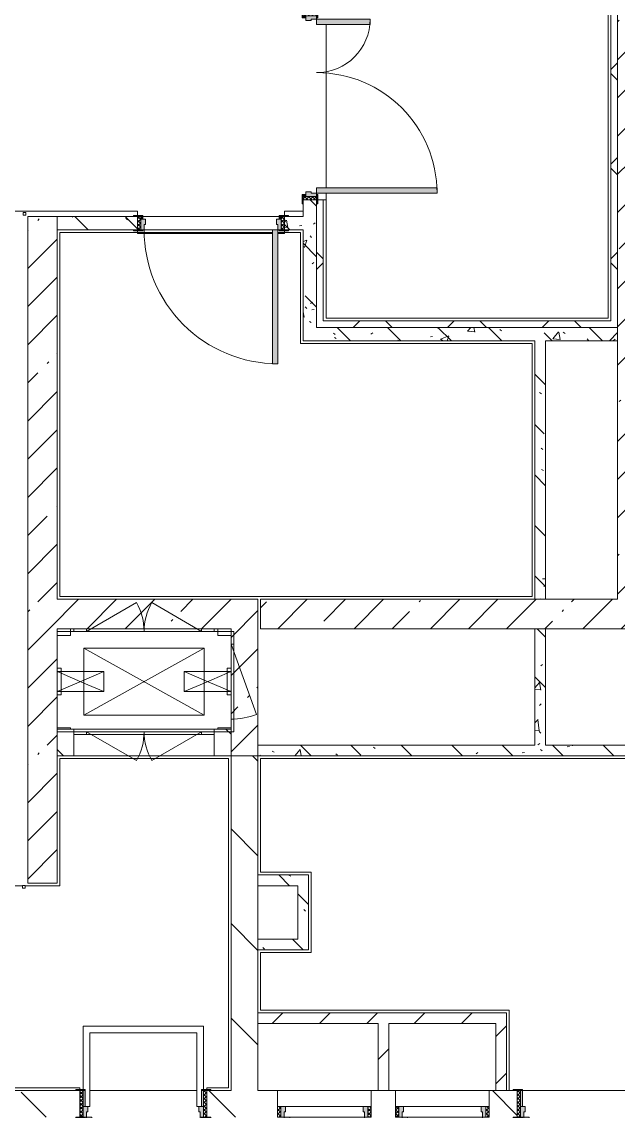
# Model space of a CAD drawing. Header units: millimetres. Extents: x -3377 to 186574, y -8553 to 29000.
# Drawn here: x 144269 to 148729, y 13445 to 21585 of the extents above; entities that cross this region are included whole.
import ezdxf

# ---------------------------------------------------------------- set-up
doc = ezdxf.new("R2010")
doc.units = ezdxf.units.MM
for name, color, linetype, lineweight, true_color in [('A-DOOR-3', 7, 'Continuous', 5, 0xaaaaaa), ('A-DOOR-4', 7, 'Continuous', 5, 0xe2e2e2), ('A-DOOR-FRAM-2', 7, 'Continuous', 5, 0xe2e2e2), ('A-DOOR-FRAM-3', 7, 'Continuous', 5, 0xaaaaaa), ('A-FLOR-1', 7, 'Continuous', 5, 0xaaaaaa), ('I-WALL-5', 7, 'Continuous', 5, 0x787878)]:
    doc.layers.add(name, color=color, linetype=linetype, lineweight=lineweight, true_color=true_color)
for name, color, linetype, lineweight in [('A-GENM-2', 7, 'Continuous', 5), ('A-WALL', 7, 'Continuous', 9), ('A-WALL-4', 7, 'Continuous', 5), ('I-WALL-3', 7, 'Continuous', 5), ('M-EQPM-1', 7, 'Continuous', 5)]:
    doc.layers.add(name, color=color, linetype=linetype, lineweight=lineweight)
pattern_1 = [(45, (59563.6, 0), (-285.1231, 285.1231), []), (45, (59848.73, 0), (-285.1231, 285.1231), [504.031, -100.806, 16.764, -84.042])]
pattern_2 = [(135, (59563.6, 0), (-377.1708, -377.1708), [533.4, -88.9, 17.78, -88.9]), (135, (59563.6, 376.94), (-377.1708, -377.1708), []), (50, (59563.6, 0), (637.6445, -55.7866), [66.675, -733.425]), (355, (59563.6, 0), (-123.3494, 668.699), [53.34, -586.74]), (100.451, (59616.75, -4.65), (514.299, 612.908), [56.665, -623.315]), (46.184, (59563.6, 177.8), (948.7764, -147.15), [100.012, -1100.137]), (96.636, (59642.7, 165.5), (830.909, 865.997), [84.998, -934.973]), (351.184, (59563.6, 177.8), (830.918, 865.988), [80.01, -880.11]), (21, (59652.5, 133.35), (530.6506, -357.9283), [66.675, -733.425]), (326, (59652.5, 133.35), (216.308, 644.6585), [53.34, -586.74]), (71.451, (59696.7, 103.5), (746.9596, 286.7243), [56.665, -623.315]), (37.5, (59563.6, 0), (10.81053, 295.9426), [16.764, -562.864, 16.764, -578.866, -588.962]), (37.5, (59563.6, 0), (10.81053, 295.9426), [-1175.258, 16.764, -572.198]), (7.5, (59563.6, 0), (233.8692, 350.6318), [16.764, -322.834, 16.764, -549.529, -224.472]), (7.5, (59563.6, 0), (233.8692, 350.6318), [-905.891, 16.764, -207.708]), (327.5, (59365.36, 0), (474.5678, -20.0513), [16.764, -205.486, 16.764, -676.656, -920.115]), (327.5, (59365.36, 0), (474.5678, -20.0513), [-915.67, 16.764, -903.351]), (317.5, (59276.46, 0), (518.4522, 88.9934), [16.764, -272.161, 16.764, -443.738, -653.415]), (317.5, (59276.46, 0), (518.4522, 88.9934), [-749.427, 16.764, -636.651])]
pattern_3 = [(135, (59563.6, 0), (-353.5534, -353.5534), [])]
pattern_4 = [(45, (59563.6, 0), (-176.7767, 176.7767), [])]
pattern_5 = [(135, (1951.41, 164.685), (-14.14214, -14.14214), []), (225, (1951.41, 164.685), (14.14214, -14.14214), [])]
pattern_6 = [(45, (-171.384, 164.685), (-14.1421, 14.1421), []), (135, (-171.384, 164.685), (-14.1421, -14.1421), [])]
pattern_7 = [(45, (59563.6, 0), (-353.5534, 353.5534), []), (135, (59563.6, 0), (-353.5534, -353.5534), [])]

# ---------------------------------------------------------------- blocks, each defined once
blk = doc.blocks.new('110_Дверь_СКБ_1Ст_Внутренняя1 - Д-11а _огнестойкость EI 15_-32666892-1_8_1_птичка')
at = {"layer": 'A-DOOR-3'}
h = blk.add_hatch(dxfattribs=at)
h.set_pattern_fill('FP_132', color=256, style=0, pattern_type=2)
h.set_pattern_definition([(135, (1751.41, 114.685), (-14.14214, -14.14214), []), (225, (1751.41, 114.685), (14.14214, -14.14214), [])])
h.paths.add_polyline_path([(537.5, 50), (537.5, -50), (562.5, -50), (562.5, 50)])
at = {"layer": 'A-DOOR-4'}
h = blk.add_hatch(color=256, dxfattribs=at)
h.paths.add_polyline_path([(512.5, 50), (512.5, 10), (502.5, 10), (502.5, -30), (537.5, -30), (537.5, 50), (522.5, 50)])
h.paths.add_polyline_path([(-508.4, 50), (-512.5, 50), (-512.5, -30), (-477.5, -30), (-477.5, 10), (-487.5, 10), (-487.5, 50)])
at = {"layer": 'A-DOOR-FRAM-2'}
for points in [[(-487.5, 1050), (-486.3, 50), (-447.5, 50), (-447.5, 1050)], [(-537.5, 58), (-567.5, 58), (-567.5, 50), (-497.5, 50), (-497.5, 58), (-517.5, 58)], [(562.5, 58), (522.5, 58), (522.5, 50), (592.5, 50), (592.5, 58)], [(-529.2, -50), (-567.5, -50), (-567.5, -58), (-497.5, -58), (-499.8, -50), (-512.5, -50)], [(-497.5, -30), (-512.5, -30), (-512.5, -50), (-497.5, -50), (-497.5, -32.8)], [(537.5, -30), (522.5, -30), (522.5, -50), (537.5, -50)], [(537.5, -50), (522.5, -50), (522.5, -58), (592.5, -58), (592.5, -50), (562.5, -50)]]:
    blk.add_hatch(color=256, dxfattribs=at).paths.add_polyline_path(points)
at = {"layer": 'A-DOOR-FRAM-3'}
h = blk.add_hatch(dxfattribs=at)
h.set_pattern_fill('FP_133', color=256, style=0, pattern_type=2)
h.set_pattern_definition([(45, (-371.384, 114.685), (-14.1421, 14.1421), []), (135, (-371.384, 114.685), (-14.1421, -14.1421), [])])
h.paths.add_polyline_path([(-537.5, 50), (-537.5, -50), (-512.5, -50), (-512.5, 50)])
at = {"layer": 'A-DOOR-3'}
for p, q in [((-487.5, 1050), (-487.5, 50)), ((-447.5, 1050), (-487.5, 1050)), ((-447.5, 50), (-447.5, 1050)), ((-487.5, 50), (-447.5, 50))]:
    blk.add_line(p, q, dxfattribs=at)
blk.add_arc((-487.5, 50), 1000, 360, 90, dxfattribs=at)
at = {"layer": 'A-DOOR-FRAM-3'}
for p, q in [((-497.5, 58), (-567.5, 58)), ((-567.5, 58), (-567.5, 50)), ((-567.5, 50), (-497.5, 50)), ((-512.5, 50), (-537.5, 50)), ((-537.5, 50), (-537.5, -50)), ((-487.5, 50), (-512.5, 50)), ((-512.5, 50), (-512.5, -30)), ((-512.5, -50), (-512.5, 50)), ((-497.5, 50), (-512.5, 50)), ((-512.5, 50), (-512.5, 49)), ((-512.5, 49), (-497.5, 49)), ((-497.5, 50), (-497.5, 58)), ((-497.5, 49), (-497.5, 50)), ((-487.5, 10), (-487.5, 50)), ((-477.5, 10), (-487.5, 10)), ((-477.5, -30), (-477.5, 10)), ((512.5, 10), (502.5, 10)), ((502.5, 10), (502.5, -30)), ((512.5, 50), (512.5, 10)), ((537.5, 50), (512.5, 50)), ((592.5, 58), (522.5, 58)), ((522.5, 58), (522.5, 50)), ((537.5, 50), (522.5, 50)), ((522.5, 50), (522.5, 49)), ((522.5, 50), (592.5, 50)), ((522.5, 49), (537.5, 49)), ((537.5, -30), (537.5, 50)), ((562.5, 50), (537.5, 50)), ((537.5, 50), (537.5, -50)), ((537.5, 49), (537.5, 50)), ((562.5, -50), (562.5, 50)), ((592.5, 50), (592.5, 58)), ((-497.5, -50), (-567.5, -50)), ((-567.5, -50), (-567.5, -58)), ((-567.5, -58), (-497.5, -58)), ((-537.5, -50), (-512.5, -50)), ((-512.5, -30), (-477.5, -30)), ((-497.5, -30), (-512.5, -30)), ((-512.5, -30), (-512.5, -50)), ((-512.5, -50), (-497.5, -50)), ((-497.5, -50), (-497.5, -30)), ((-497.5, -58), (-497.5, -50)), ((502.5, -30), (537.5, -30)), ((537.5, -30), (522.5, -30)), ((522.5, -30), (522.5, -50)), ((522.5, -50), (537.5, -50)), ((592.5, -50), (522.5, -50)), ((522.5, -50), (522.5, -58)), ((522.5, -58), (592.5, -58)), ((537.5, -50), (537.5, -30)), ((537.5, -50), (562.5, -50)), ((592.5, -58), (592.5, -50))]:
    blk.add_line(p, q, dxfattribs=at)
blk = doc.blocks.new('110_Дверь_СКБ_2Ст - Д-10а_ СОШ_Дв_1450x2100h_Горячий цех-25784455-1_8_1_птичка')
at = {"layer": 'A-DOOR-3'}
h = blk.add_hatch(dxfattribs=at)
h.set_pattern_fill('FP_141', color=256, style=0, pattern_type=2)
h.set_pattern_definition([(135, (1601.41, 114.685), (-14.14214, -14.14214), []), (225, (1601.41, 114.685), (14.14214, -14.14214), [])])
h.paths.add_polyline_path([(712.5, 50), (687.5, 50), (687.5, -50), (712.5, -50)])
at = {"layer": 'A-DOOR-4'}
for points in [[(662.5, 120), (662.5, 950), (622.5, 950), (622.5, 50), (662.5, 50), (662.5, 100)], [(-597.5, 386.9), (-597.5, 450), (-637.5, 450), (-637.5, 50), (-597.5, 50), (-597.5, 175)]]:
    blk.add_hatch(color=256, dxfattribs=at).paths.add_polyline_path(points)
h = blk.add_hatch(color=256, dxfattribs=at)
h.paths.add_polyline_path([(687.5, -30), (687.5, 50), (662.5, 50), (662.5, 10), (652.5, 10), (652.5, -30), (662.5, -30)])
h.paths.add_polyline_path([(-627.5, -6), (-627.5, 10), (-637.5, 10), (-637.5, 50), (-662.5, 50), (-662.5, -30), (-627.5, -28.9)])
at = {"layer": 'A-DOOR-FRAM-2'}
for points in [[(-647.5, 58), (-717.5, 58), (-712.5, 50), (-647.5, 50)], [(742.5, 58), (672.5, 58), (672.5, 50), (742.5, 50)], [(-647.5, -50), (-717.5, -53.5), (-712.5, -58), (-647.5, -58)], [(-647.5, -30), (-662.5, -30), (-662.5, -50), (-647.5, -50)], [(687.5, -30), (672.5, -30), (672.5, -50), (687.5, -50)], [(742.5, -50), (672.5, -50), (672.5, -58), (742.5, -58)]]:
    blk.add_hatch(color=256, dxfattribs=at).paths.add_polyline_path(points)
at = {"layer": 'A-DOOR-FRAM-3'}
h = blk.add_hatch(dxfattribs=at)
h.set_pattern_fill('FP_142', color=256, style=0, pattern_type=2)
h.set_pattern_definition([(45, (-521.384, 114.685), (-14.1421, 14.1421), []), (135, (-521.384, 114.685), (-14.1421, -14.1421), [])])
h.paths.add_polyline_path([(-662.5, -24.2), (-662.5, 50), (-687.5, 50), (-687.5, -50), (-662.5, -50)])
at = {"layer": 'A-DOOR-3'}
for p, q in [((662.5, 950), (622.5, 950)), ((622.5, 950), (622.5, 50)), ((662.5, 50), (662.5, 950)), ((-637.5, 450), (-637.5, 50)), ((-597.5, 450), (-637.5, 450)), ((-597.5, 50), (-597.5, 450)), ((-637.5, 50), (-597.5, 50)), ((622.5, 50), (662.5, 50))]:
    blk.add_line(p, q, dxfattribs=at)
for centre, radius, start, end in [((662.5, 50), 900, 90, 180), ((-637.5, 50), 400, 0, 90)]:
    blk.add_arc(centre, radius, start, end, dxfattribs=at)
at = {"layer": 'A-DOOR-FRAM-3'}
for p, q in [((-647.5, 58), (-717.5, 58)), ((-717.5, 58), (-717.5, 50)), ((-717.5, 50), (-647.5, 50)), ((-662.5, 50), (-687.5, 50)), ((-687.5, 50), (-687.5, -50)), ((-637.5, 50), (-662.5, 50)), ((-662.5, 50), (-662.5, -30)), ((-662.5, -50), (-662.5, 50)), ((-647.5, 50), (-647.5, 58)), ((-637.5, 10), (-637.5, 50)), ((-627.5, 10), (-637.5, 10)), ((-627.5, -30), (-627.5, 10)), ((662.5, 10), (652.5, 10)), ((652.5, 10), (652.5, -30)), ((662.5, 50), (662.5, 10)), ((687.5, 50), (662.5, 50)), ((742.5, 58), (672.5, 58)), ((672.5, 58), (672.5, 50)), ((672.5, 50), (742.5, 50)), ((687.5, -30), (687.5, 50)), ((712.5, 50), (687.5, 50)), ((687.5, 50), (687.5, -50)), ((712.5, -50), (712.5, 50)), ((742.5, 50), (742.5, 58)), ((-647.5, -50), (-717.5, -50)), ((-717.5, -50), (-717.5, -58)), ((-717.5, -58), (-647.5, -58)), ((-687.5, -50), (-662.5, -50)), ((-662.5, -30), (-627.5, -30)), ((-647.5, -30), (-662.5, -30)), ((-662.5, -30), (-662.5, -50)), ((-662.5, -50), (-647.5, -50)), ((-647.5, -50), (-647.5, -30)), ((-647.5, -58), (-647.5, -50)), ((652.5, -30), (687.5, -30)), ((687.5, -30), (672.5, -30)), ((672.5, -30), (672.5, -50)), ((672.5, -50), (687.5, -50)), ((742.5, -50), (672.5, -50)), ((672.5, -50), (672.5, -58)), ((672.5, -58), (742.5, -58)), ((687.5, -50), (687.5, -30)), ((687.5, -50), (712.5, -50)), ((742.5, -58), (742.5, -50))]:
    blk.add_line(p, q, dxfattribs=at)
blk = doc.blocks.new('110_Дверь_СКБ_1Ст_Внутренняя1 - Д-8 950x2100h_охрана-V96-1_8_1_птичка')
at = {"layer": 'A-DOOR-3'}
h = blk.add_hatch(dxfattribs=at)
h.set_pattern_fill('FP_121', color=256, style=0, pattern_type=2)
h.set_pattern_definition([(135, (1826.41, 164.685), (-14.14214, -14.14214), []), (225, (1826.41, 164.685), (14.14214, -14.14214), [])])
h.paths.add_polyline_path([(462.5, 100), (462.5, -100), (487.5, -100), (487.5, 100)])
at = {"layer": 'A-DOOR-4'}
h = blk.add_hatch(color=256, dxfattribs=at)
h.paths.add_polyline_path([(462.5, 100), (437.5, 100), (437.5, 60), (427.5, 60), (427.5, 20), (462.5, 20)])
h.paths.add_polyline_path([(-412.5, 100), (-437.5, 100), (-437.5, 20), (-402.5, 20.4), (-402.5, 60), (-412.5, 60)])
at = {"layer": 'A-DOOR-FRAM-2'}
for points in [[(397.5, 950), (397.5, 100), (437.5, 100), (437.5, 950)], [(-422.5, 108), (-492.5, 108), (-492.5, 100), (-422.5, 100)], [(517.5, 108), (447.5, 108), (447.5, 100), (517.5, 100)], [(-437.5, 20), (-437.5, -100), (-422.5, -100), (-422.5, 20)], [(447.5, 20), (447.5, -100), (462.5, -100), (462.5, 20)], [(-492.5, -100), (-492.5, -108), (-422.5, -108), (-422.5, -100), (-462.5, -100)], [(487.5, -100), (447.5, -100), (447.5, -108), (517.5, -108), (517.5, -100), (490.5, -100)]]:
    blk.add_hatch(color=256, dxfattribs=at).paths.add_polyline_path(points)
at = {"layer": 'A-DOOR-FRAM-3'}
h = blk.add_hatch(dxfattribs=at)
h.set_pattern_fill('FP_122', color=256, style=0, pattern_type=2)
h.set_pattern_definition([(45, (-296.384, 164.685), (-14.1421, 14.1421), []), (135, (-296.384, 164.685), (-14.1421, -14.1421), [])])
h.paths.add_polyline_path([(-462.5, 100), (-462.5, -100), (-437.5, -100), (-437.5, 100)])
at = {"layer": 'A-DOOR-3'}
for p, q in [((437.5, 950), (397.5, 950)), ((397.5, 950), (397.5, 100)), ((437.5, 100), (437.5, 950)), ((397.5, 100), (437.5, 100))]:
    blk.add_line(p, q, dxfattribs=at)
blk.add_arc((437.5, 100), 850, 90, 180, dxfattribs=at)
at = {"layer": 'A-DOOR-FRAM-3'}
for p, q in [((-422.5, 108), (-492.5, 108)), ((-492.5, 108), (-492.5, 100)), ((-492.5, 100), (-422.5, 100)), ((-437.5, 100), (-462.5, 100)), ((-462.5, 100), (-462.5, -100)), ((-412.5, 100), (-437.5, 100)), ((-437.5, 100), (-437.5, 20)), ((-437.5, -100), (-437.5, 100)), ((-422.5, 100), (-437.5, 100)), ((-437.5, 100), (-437.5, 99)), ((-437.5, 99), (-422.5, 99)), ((-422.5, 100), (-422.5, 108)), ((-422.5, 99), (-422.5, 100)), ((-412.5, 60), (-412.5, 100)), ((437.5, 100), (437.5, 60)), ((462.5, 100), (437.5, 100)), ((517.5, 108), (447.5, 108)), ((447.5, 108), (447.5, 100)), ((462.5, 100), (447.5, 100)), ((447.5, 100), (447.5, 99)), ((447.5, 100), (517.5, 100)), ((447.5, 99), (462.5, 99)), ((462.5, 20), (462.5, 100)), ((487.5, 100), (462.5, 100)), ((462.5, 100), (462.5, -100)), ((462.5, 99), (462.5, 100)), ((487.5, -100), (487.5, 100)), ((517.5, 100), (517.5, 108)), ((-437.5, 20), (-402.5, 20)), ((-422.5, 20), (-437.5, 20)), ((-437.5, 20), (-437.5, -100)), ((-422.5, -100), (-422.5, 20)), ((-402.5, 60), (-412.5, 60)), ((-402.5, 20), (-402.5, 60)), ((437.5, 60), (427.5, 60)), ((427.5, 60), (427.5, 20)), ((427.5, 20), (462.5, 20)), ((462.5, 20), (447.5, 20)), ((447.5, 20), (447.5, -100)), ((462.5, -100), (462.5, 20)), ((-422.5, -100), (-492.5, -100)), ((-492.5, -100), (-492.5, -108)), ((-492.5, -108), (-422.5, -108)), ((-462.5, -100), (-437.5, -100)), ((-437.5, -100), (-422.5, -100)), ((-422.5, -108), (-422.5, -100)), ((447.5, -100), (462.5, -100)), ((517.5, -100), (447.5, -100)), ((447.5, -100), (447.5, -108)), ((447.5, -108), (517.5, -108)), ((462.5, -100), (487.5, -100)), ((517.5, -108), (517.5, -100))]:
    blk.add_line(p, q, dxfattribs=at)
blk = doc.blocks.new('160_Подъемник - 160_Подъемник-23521422-1_8_1_птичка')
at = {"layer": 'A-GENM-2'}
for p, q in [((220, 0), (592.4, 215)), ((220, 0), (592.4, 215)), ((220, 0), (592.4, 215)), ((1080, 0), (707.6, 215)), ((1080, 0), (707.6, 215)), ((1080, 0), (707.6, 215)), ((-20, -95), (-20, 0)), ((-20, 0), (0, 0)), ((0, 0), (0, -95)), ((220, 20), (125, 20)), ((125, 20), (125, 0)), ((220, 20), (125, 20)), ((125, 20), (125, 0)), ((220, 20), (125, 20)), ((125, 20), (125, 0)), ((220, 0), (220, 20)), ((1080, 20), (220, 20)), ((220, 20), (1080, 20)), ((220, 0), (220, 20)), ((1080, 20), (220, 20)), ((220, 20), (1080, 20)), ((220, 0), (220, 20)), ((1080, 20), (220, 20)), ((220, 20), (1080, 20)), ((1080, 0), (1080, 20)), ((1080, 20), (1175, 20)), ((1080, 0), (1080, 20)), ((1080, 20), (1175, 20)), ((1080, 0), (1080, 20)), ((1080, 20), (1175, 20)), ((1175, 20), (1175, 0)), ((1175, 20), (1175, 0)), ((1175, 20), (1175, 0)), ((125, 0), (220, 0)), ((125, 0), (220, 0)), ((125, 0), (220, 0)), ((1175, 0), (1080, 0)), ((1175, 0), (1080, 0)), ((1175, 0), (1080, 0)), ((0, -655), (-191.5, -128.8)), ((0, -95), (-20, -95)), ((-20, -95), (-20, -655)), ((-20, -655), (-20, -95)), ((0, -655), (-20, -655)), ((-20, -655), (-20, -750)), ((0, -750), (0, -655)), ((-20, -750), (0, -750)), ((125, -770), (125, -750)), ((125, -750), (220, -750)), ((125, -770), (125, -750)), ((125, -750), (220, -750)), ((125, -770), (125, -750)), ((125, -750), (220, -750)), ((220, -770), (125, -770)), ((220, -770), (125, -770)), ((220, -770), (125, -770)), ((220, -750), (220, -770)), ((220, -750), (592.4, -965)), ((220, -750), (220, -770)), ((220, -750), (592.4, -965)), ((220, -750), (220, -770)), ((220, -750), (592.4, -965)), ((220, -770), (792, -770)), ((1080, -770), (220, -770)), ((220, -770), (1080, -770)), ((1080, -770), (220, -770)), ((220, -770), (1080, -770)), ((1080, -770), (508, -770)), ((1080, -750), (707.6, -965)), ((1080, -750), (707.6, -965)), ((1080, -750), (707.6, -965)), ((1080, -750), (1080, -770)), ((1175, -750), (1080, -750)), ((1080, -750), (1080, -770)), ((1175, -750), (1080, -750)), ((1080, -750), (1080, -770)), ((1175, -750), (1080, -750)), ((1080, -770), (1175, -770)), ((1080, -770), (1175, -770)), ((1080, -770), (1175, -770)), ((1175, -770), (1175, -750)), ((1175, -770), (1175, -750)), ((1175, -770), (1175, -750))]:
    blk.add_line(p, q, dxfattribs=at)
for centre, radius, start, end in [((220, 0), 430, 0, 30), ((220, 0), 430, 0, 30), ((220, 0), 430, 0, 30), ((1080, 0), 430, 150, 180), ((1080, 0), 430, 150, 180), ((1080, 0), 430, 150, 180), ((0, -655), 560, 90, 110), ((220, -750), 430, 330, 0), ((220, -750), 430, 330, 0), ((220, -750), 430, 330, 0), ((1080, -750), 430, 180, 210), ((1080, -750), 430, 180, 210), ((1080, -750), 430, 180, 210)]:
    blk.add_arc(centre, radius, start, end, dxfattribs=at)
at = {"layer": 'M-EQPM-1'}
for p, q in [((1300, 0), (0, 0)), ((0, 0), (0, -750)), ((1300, -750), (1300, 0)), ((1100, -625), (200, -125)), ((200, -625), (1100, -125)), ((1100, -125), (200, -125)), ((200, -125), (200, -625)), ((1100, -125), (200, -125)), ((200, -125), (200, -625)), ((200, -300), (200, -125)), ((200, -125), (1100, -125)), ((1100, -625), (1100, -125)), ((1100, -625), (1100, -125)), ((1100, -125), (1100, -300)), ((200, -450), (200, -300)), ((1100, -300), (1100, -450)), ((200, -625), (200, -450)), ((1100, -450), (1100, -625)), ((200, -625), (1100, -625)), ((200, -625), (1100, -625)), ((1100, -625), (200, -625)), ((0, -750), (1300, -750))]:
    blk.add_line(p, q, dxfattribs=at)
blk = doc.blocks.new('Закладная деталь приямка - 350_150-20924309-1_8_1_птичка')
at = {"layer": 'M-EQPM-1'}
for p, q in [((-145, 75), (-175, 75)), ((-175, 75), (-145, 75)), ((-145, 62.1), (-175, 75)), ((25, 75), (-145, 75)), ((-145, 75), (25, 75)), ((25, -10.7), (-145, 62.1)), ((-145, -62.1), (25, 10.7)), ((175, 75), (25, 75)), ((25, 75), (175, 75)), ((25, 10.7), (175, 75)), ((175, -75), (175, 75)), ((175, -75), (175, 75)), ((-175, -75), (-145, -62.1)), ((-175, -75), (-145, -75)), ((-175, -75), (-145, -75)), ((-145, -75), (25, -75)), ((-145, -75), (25, -75)), ((175, -75), (25, -10.7)), ((25, -75), (175, -75)), ((25, -75), (175, -75))]:
    blk.add_line(p, q, dxfattribs=at)
blk = doc.blocks.new('Закладная деталь приямка - 350_150-V148-1_8_1_птичка')
at = {"layer": 'M-EQPM-1'}
for p, q in [((-25, 75), (-175, 75)), ((-175, 75), (-175, -75)), ((-175, 75), (-175, -75)), ((-175, 75), (-25, 75)), ((-25, 10.7), (-175, 75)), ((145, 75), (-25, 75)), ((-25, 75), (145, 75)), ((-25, -10.7), (145, 62.1)), ((145, -62.1), (-25, 10.7)), ((175, 75), (145, 75)), ((145, 75), (175, 75)), ((145, 62.1), (175, 75)), ((-175, -75), (-25, -10.7)), ((-175, -75), (-25, -75)), ((-175, -75), (-25, -75)), ((-25, -75), (145, -75)), ((-25, -75), (145, -75)), ((175, -75), (145, -62.1)), ((145, -75), (175, -75)), ((145, -75), (175, -75))]:
    blk.add_line(p, q, dxfattribs=at)
blk = doc.blocks.new('Закладная деталь приямка - 150_100-20924311-1_8_1_птичка')
at = {"layer": 'M-EQPM-1'}
for p, q in [((85070, 16310), (84970, 16310)), ((84970, 16310), (85070, 16310)), ((85070, 16300), (85070, 16310)), ((85070, 16310), (85070, 16300))]:
    blk.add_line(p, q, dxfattribs=at)
blk = doc.blocks.new('Закладная деталь приямка - 150_100-V149-1_8_1_птичка')
at = {"layer": 'M-EQPM-1'}
for p, q in [((86270, 16310), (86170, 16310)), ((86170, 16310), (86270, 16310)), ((86170, 16310), (86170, 16300)), ((86170, 16310), (86170, 16300))]:
    blk.add_line(p, q, dxfattribs=at)
blk = doc.blocks.new('Закладная деталь приямка - 150_100-V150-1_8_1_птичка')
at = {"layer": 'M-EQPM-1'}
for p, q in [((86170, 17000), (86170, 17050)), ((86170, 17000), (86170, 17050)), ((86270, 17000), (86170, 17000)), ((86170, 17000), (86270, 17000))]:
    blk.add_line(p, q, dxfattribs=at)
blk = doc.blocks.new('Закладная деталь приямка - 150_100-V151-1_8_1_птичка')
at = {"layer": 'M-EQPM-1'}
for p, q in [((85070, 17050), (85070, 17000)), ((85070, 17050), (85070, 17000)), ((84970, 17000), (85070, 17000)), ((85070, 17000), (84970, 17000))]:
    blk.add_line(p, q, dxfattribs=at)
blk = doc.blocks.new('Закладная деталь приямка - 200_100-20924312-1_8_1_птичка')
at = {"layer": 'M-EQPM-1'}
for p, q in [((86240, 16755), (86240, 16555)), ((86240, 16555), (86240, 16755)), ((86270, 16755), (86240, 16755)), ((86240, 16755), (86270, 16755)), ((86240, 16555), (86270, 16555)), ((86240, 16555), (86270, 16555))]:
    blk.add_line(p, q, dxfattribs=at)
blk = doc.blocks.new('Закладная деталь приямка - 200_100-V152-1_8_1_птичка')
at = {"layer": 'M-EQPM-1'}
for p, q in [((85000, 16755), (84970, 16755)), ((85000, 16755), (84970, 16755)), ((85000, 16555), (85000, 16755)), ((85000, 16755), (85000, 16555)), ((84970, 16555), (85000, 16555)), ((85000, 16555), (84970, 16555))]:
    blk.add_line(p, q, dxfattribs=at)
blk = doc.blocks.new('110_Дверь_СКБ_1Ст - д-18 700x2100h_Технический шкаф ЭОМ и СС-V154-1_8_1_птичка')
at = {"layer": 'A-DOOR-3'}
h = blk.add_hatch(dxfattribs=at)
h.set_pattern_fill('FP_183', color=256, style=0, pattern_type=2)
h.set_pattern_definition(pattern_5)
h.paths.add_polyline_path([(337.5, 100), (337.5, 20), (362.5, 20), (362.5, 100)])
at = {"layer": 'A-DOOR-4'}
h = blk.add_hatch(color=256, dxfattribs=at)
h.paths.add_polyline_path([(322.5, 100), (312.5, 100), (312.5, 60), (302.5, 60), (302.5, 20), (337.5, 20), (337.5, 100)])
h.paths.add_polyline_path([(-297.5, 100), (-312.5, 100), (-312.5, 20), (-277.5, 20), (-277.5, 60), (-287.5, 60), (-287.5, 100)])
at = {"layer": 'A-DOOR-FRAM-2'}
blk.add_hatch(color=256, dxfattribs=at).paths.add_polyline_path([(272.5, 700), (272.5, 100), (312.5, 100), (312.5, 700), (280.9, 700)])
at = {"layer": 'A-DOOR-FRAM-3'}
h = blk.add_hatch(dxfattribs=at)
h.set_pattern_fill('FP_184', color=256, style=0, pattern_type=2)
h.set_pattern_definition(pattern_6)
h.paths.add_polyline_path([(-337.5, 100), (-337.5, 20), (-312.5, 20), (-312.5, 100)])
at = {"layer": 'A-DOOR-3'}
for p, q in [((312.5, 700), (272.5, 700)), ((272.5, 700), (272.5, 100)), ((312.5, 100), (312.5, 700)), ((272.5, 100), (312.5, 100))]:
    blk.add_line(p, q, dxfattribs=at)
blk.add_arc((312.5, 100), 600, 90, 180, dxfattribs=at)
at = {"layer": 'A-DOOR-FRAM-3'}
for p, q in [((-312.5, 100), (-337.5, 100)), ((-337.5, 100), (-337.5, 20)), ((-287.5, 100), (-312.5, 100)), ((-312.5, 100), (-312.5, 20)), ((-312.5, 20), (-312.5, 100)), ((-287.5, 60), (-287.5, 100)), ((-287.5, 100), (272.5, 100)), ((312.5, 100), (312.5, 60)), ((337.5, 100), (312.5, 100)), ((337.5, 20), (337.5, 100)), ((362.5, 100), (337.5, 100)), ((337.5, 100), (337.5, 20)), ((362.5, 20), (362.5, 100)), ((-337.5, 20), (-312.5, 20)), ((-312.5, 20), (-277.5, 20)), ((-277.5, 60), (-287.5, 60)), ((-277.5, 20), (-277.5, 60)), ((302.5, 20), (-277.5, 20)), ((312.5, 60), (302.5, 60)), ((302.5, 60), (302.5, 20)), ((302.5, 20), (337.5, 20)), ((337.5, 20), (362.5, 20))]:
    blk.add_line(p, q, dxfattribs=at)
blk = doc.blocks.new('110_Дверь_СКБ_1Ст - д-18 700x2100h_Технический шкаф ЭОМ и СС-23257539-1_8_1_птичка')
at = {"layer": 'A-DOOR-3'}
h = blk.add_hatch(dxfattribs=at)
h.set_pattern_fill('FP_183', color=256, style=0, pattern_type=2)
h.set_pattern_definition(pattern_5)
h.paths.add_polyline_path([(337.5, 100), (337.5, 20), (362.5, 20), (362.5, 100)])
at = {"layer": 'A-DOOR-4'}
h = blk.add_hatch(color=256, dxfattribs=at)
h.paths.add_polyline_path([(-287.5, 100), (-312.5, 100), (-312.5, 20), (-277.5, 20), (-277.5, 60), (-287.5, 60)])
h.paths.add_polyline_path([(312.5, 100), (312.5, 60), (302.5, 60), (302.5, 20), (337.5, 20), (337.5, 100), (322.5, 100)])
at = {"layer": 'A-DOOR-FRAM-2'}
blk.add_hatch(color=256, dxfattribs=at).paths.add_polyline_path([(312.5, 700), (272.5, 700), (272.5, 100), (312.5, 100), (312.5, 156.2)])
at = {"layer": 'A-DOOR-FRAM-3'}
h = blk.add_hatch(dxfattribs=at)
h.set_pattern_fill('FP_184', color=256, style=0, pattern_type=2)
h.set_pattern_definition(pattern_6)
h.paths.add_polyline_path([(-337.5, 100), (-337.5, 20), (-312.5, 20), (-312.5, 100)])
at = {"layer": 'A-DOOR-3'}
for p, q in [((312.5, 700), (272.5, 700)), ((272.5, 700), (272.5, 100)), ((312.5, 100), (312.5, 700)), ((272.5, 100), (312.5, 100))]:
    blk.add_line(p, q, dxfattribs=at)
blk.add_arc((312.5, 100), 600, 90, 180, dxfattribs=at)
at = {"layer": 'A-DOOR-FRAM-3'}
for p, q in [((-312.5, 100), (-337.5, 100)), ((-337.5, 100), (-337.5, 20)), ((-287.5, 100), (-312.5, 100)), ((-312.5, 100), (-312.5, 20)), ((-312.5, 20), (-312.5, 100)), ((-287.5, 60), (-287.5, 100)), ((-287.5, 100), (272.5, 100)), ((312.5, 100), (312.5, 60)), ((337.5, 100), (312.5, 100)), ((337.5, 20), (337.5, 100)), ((362.5, 100), (337.5, 100)), ((337.5, 100), (337.5, 20)), ((362.5, 20), (362.5, 100)), ((-337.5, 20), (-312.5, 20)), ((-312.5, 20), (-277.5, 20)), ((-277.5, 60), (-287.5, 60)), ((-277.5, 20), (-277.5, 60)), ((302.5, 20), (-277.5, 20)), ((312.5, 60), (302.5, 60)), ((302.5, 60), (302.5, 20)), ((302.5, 20), (337.5, 20)), ((337.5, 20), (362.5, 20))]:
    blk.add_line(p, q, dxfattribs=at)
blk = doc.blocks.new('DOR_Проход в стене_Прямоугольный - 1050x1150 EI30-23344994-1_8_1_птичка')
at = {"layer": 'A-DOOR-3'}
for p, q in [((525, 100), (-525, 100)), ((525, -100), (-525, -100))]:
    blk.add_line(p, q, dxfattribs=at)

msp = doc.modelspace()

# ---------------------------------------------------------------- hatches: boundary and pattern name
at = {"layer": 'I-WALL-3'}
h = msp.add_hatch(dxfattribs=at)
h.set_pattern_fill('FP_99', color=256, style=0, pattern_type=2)
h.set_pattern_definition(pattern_1)
h.paths.add_polyline_path([(148723.6, 17270), (148973.6, 17270), (148973.6, 27100), (148723.6, 27100), (148723.6, 17850)])
h = msp.add_hatch(dxfattribs=at)
h.set_pattern_fill('FP_118', color=256, style=0, pattern_type=2)
h.set_pattern_definition(pattern_7)
h.paths.add_polyline_path([(146473.6, 19300), (146523.6, 19300), (146523.6, 20255), (146481.6, 20255), (146481.6, 20225), (146473.6, 20225), (146473.6, 19350)])
h.paths.add_polyline_path([(146481.6, 21655), (146523.6, 21660), (146523.6, 23430), (146473.6, 23430), (146473.8, 21685), (146481.6, 21680), (146481.6, 21660)])
h = msp.add_hatch(dxfattribs=at)
h.set_pattern_fill('FP_118', color=256, style=0, pattern_type=2)
h.set_pattern_definition(pattern_7)
h.paths.add_polyline_path([(148673.6, 19350), (148723.6, 19351.2), (148723.6, 23100), (148673.6, 23100), (148673.6, 19370)])
h = msp.add_hatch(dxfattribs=at)
h.set_pattern_fill('FP_99', color=256, style=0, pattern_type=2)
h.set_pattern_definition(pattern_1)
h.paths.add_polyline_path([(144313.6, 17270), (144533.6, 17270), (144533.6, 20130), (144313.6, 20130), (144313.6, 17290)])
h = msp.add_hatch(dxfattribs=at)
h.set_pattern_fill('FP_118', color=256, style=0, pattern_type=2)
h.set_pattern_definition(pattern_7)
h.paths.add_polyline_path([(148673.6, 19300), (148723.6, 19300), (148723.6, 19350), (146523.6, 19350), (146527.3, 19300), (148653.6, 19300)])
h = msp.add_hatch(dxfattribs=at)
h.set_pattern_fill('FP_99', color=256, style=0, pattern_type=2)
h.set_pattern_definition(pattern_1)
h.paths.add_polyline_path([(144682.3, 17050), (145833.6, 17050), (145833.6, 17270), (144313.6, 17270), (144313.6, 17050), (144603.6, 17050)])
h = msp.add_hatch(dxfattribs=at)
h.set_pattern_fill('FP_99', color=256, style=0, pattern_type=2)
h.set_pattern_definition(pattern_1)
h.paths.add_polyline_path([(145881, 16100), (146033.6, 16100), (146033.6, 17270), (145833.6, 17270), (145833.6, 16100)])
h = msp.add_hatch(dxfattribs=at)
h.set_pattern_fill('FP_99', color=256, style=0, pattern_type=2)
h.set_pattern_definition(pattern_1)
h.paths.add_polyline_path([(149113.6, 17050), (152373.6, 17050), (152373.6, 17270), (146053.6, 17270), (146053.6, 17050), (149105.2, 17050)])
h = msp.add_hatch(dxfattribs=at)
h.set_pattern_fill('FP_99', color=256, style=0, pattern_type=2)
h.set_pattern_definition(pattern_1)
h.paths.add_polyline_path([(144362, 15150), (144533.6, 15154), (144533.6, 17050), (144313.6, 17050), (144313.6, 15150)])
h = msp.add_hatch(dxfattribs=at)
h.set_pattern_fill('FP_117', color=256, style=0, pattern_type=2)
h.set_pattern_definition(pattern_3)
h.paths.add_polyline_path([(144553.6, 16100), (144658.6, 16100), (144658.6, 16300), (144533.6, 16300), (144533.6, 16100)])
h.paths.add_polyline_path([(145708.6, 16100), (145833.6, 16100), (145833.6, 16300), (145708.6, 16300)])
h = msp.add_hatch(dxfattribs=at)
h.set_pattern_fill('FP_117', color=256, style=0, pattern_type=2)
h.set_pattern_definition(pattern_3)
h.paths.add_polyline_path([(145881, 13600), (146033.6, 13600), (146033.6, 16100), (145833.6, 16100), (145833.6, 13600)])
h = msp.add_hatch(dxfattribs=at)
h.set_pattern_fill('FP_116', color=256, style=0, pattern_type=2)
h.set_pattern_definition(pattern_4)
h.paths.add_polyline_path([(146933.6, 14100), (147893.6, 14100), (147893.6, 14180), (146033.6, 14180), (146033.6, 14100), (146810.5, 14100)])
h = msp.add_hatch(dxfattribs=at)
h.set_pattern_fill('FP_116', color=256, style=0, pattern_type=2)
h.set_pattern_definition(pattern_4)
h.paths.add_polyline_path([(146933.6, 13600), (147013.6, 13600), (147013.6, 14100), (146933.6, 14100), (146933.6, 14092.7)])
h = msp.add_hatch(dxfattribs=at)
h.set_pattern_fill('FP_116', color=256, style=0, pattern_type=2)
h.set_pattern_definition(pattern_4)
h.paths.add_polyline_path([(147893.6, 13600), (147893.6, 14100), (147813.6, 14100), (147813.6, 13600)])
h = msp.add_hatch(dxfattribs=at)
h.set_pattern_fill('FP_117', color=256, style=0, pattern_type=2)
h.set_pattern_definition(pattern_3)
h.paths.add_polyline_path([(144673.6, 13400), (144703.6, 13400), (144703.6, 13600), (144263.6, 13600), (144263.6, 13400), (144603.6, 13400)])
h.paths.add_polyline_path([(145653.6, 13400), (146182, 13400), (146182, 13600), (145653.6, 13600)])
h.paths.add_polyline_path([(147763.6, 13400), (147973.6, 13400), (147973.6, 13600), (147763.6, 13600), (147763.6, 13480)])
h.paths.add_polyline_path([(147063.6, 13400), (147063.6, 13600), (146882, 13600), (146882, 13400), (147013.6, 13400)])
at = {"layer": 'I-WALL-5'}
h = msp.add_hatch(dxfattribs=at)
h.set_pattern_fill('FP_129', color=256, style=0, pattern_type=2)
h.set_pattern_definition(pattern_2)
h.paths.add_polyline_path([(146473.6, 20030), (146473.6, 20255), (146373.6, 20255), (146373.6, 20030)])
h.paths.add_polyline_path([(146473.6, 21655), (146473.6, 21680), (146373.6, 21680), (146373.6, 21655), (146402.8, 21655)])
h = msp.add_hatch(dxfattribs=at)
h.set_pattern_fill('FP_129', color=256, style=0, pattern_type=2)
h.set_pattern_definition(pattern_2)
h.paths.add_polyline_path([(146263.6, 20030), (146373.6, 20030), (146373.6, 20130), (146233.6, 20130), (146233.6, 20030)])
h.paths.add_polyline_path([(144998.3, 20030), (145133.6, 20030), (145133.6, 20130), (144533.6, 20130), (144533.6, 20030), (144901.7, 20030)])
h = msp.add_hatch(dxfattribs=at)
h.set_pattern_fill('FP_129', color=256, style=0, pattern_type=2)
h.set_pattern_definition(pattern_2)
h.paths.add_polyline_path([(146473.6, 19200), (146473.6, 20030), (146373.6, 20030), (146373.6, 19200)])
h = msp.add_hatch(dxfattribs=at)
h.set_pattern_fill('FP_129', color=256, style=0, pattern_type=2)
h.set_pattern_definition(pattern_2)
h.paths.add_polyline_path([(148673.6, 19200), (148723.6, 19200), (148723.6, 19300), (146473.6, 19300), (146473.6, 19200), (148653.6, 19200)])
h = msp.add_hatch(dxfattribs=at)
h.set_pattern_fill('FP_129', color=256, style=0, pattern_type=2)
h.set_pattern_definition(pattern_2)
h.paths.add_polyline_path([(148184.6, 16180), (148184.6, 17050), (148104.6, 17050), (148104.6, 16180)])
h.paths.add_polyline_path([(148104.6, 17270), (148184.6, 17270), (148184.6, 19200), (148104.6, 19200), (148104.6, 17290)])
h = msp.add_hatch(dxfattribs=at)
h.set_pattern_fill('FP_129', color=256, style=0, pattern_type=2)
h.set_pattern_definition(pattern_2)
h.paths.add_polyline_path([(149093.6, 16100), (149113.6, 16100), (149113.6, 16180), (146033.6, 16180), (146033.6, 16100), (149037.7, 16100)])
h = msp.add_hatch(dxfattribs=at)
h.set_pattern_fill('FP_129', color=256, style=0, pattern_type=2)
h.set_pattern_definition(pattern_2)
h.paths.add_polyline_path([(146053.6, 15130), (146412, 15130), (146412, 15210), (146033.6, 15210), (146033.6, 15130)])
h = msp.add_hatch(dxfattribs=at)
h.set_pattern_fill('FP_129', color=256, style=0, pattern_type=2)
h.set_pattern_definition(pattern_2)
h.paths.add_polyline_path([(146332, 14650), (146412, 14650), (146412, 15130), (146332, 15130), (146332, 14730)])
h = msp.add_hatch(dxfattribs=at)
h.set_pattern_fill('FP_129', color=256, style=0, pattern_type=2)
h.set_pattern_definition(pattern_2)
h.paths.add_polyline_path([(146053.6, 14650), (146332, 14650), (146332, 14730), (146033.6, 14730), (146033.6, 14650)])

# ---------------------------------------------------------------- linework, layer by layer
at = {"layer": 'A-FLOR-1'}
for p, q in [((146543.6, 20345), (146543.6, 21565)), ((146543.6, 20255), (146543.6, 20305)), ((143943.6, 20170), (145133.6, 20170)), ((145133.6, 20170), (145133.6, 20138)), ((146233.6, 20138), (146233.6, 20170)), ((146233.6, 20170), (146373.6, 20170)), ((146143.6, 20010), (144553.6, 20010)), ((144553.6, 20010), (144553.6, 17290)), ((145133.6, 20022), (145133.6, 20002)), ((145133.6, 20002), (146143.6, 20002)), ((146353.6, 20010), (146183.6, 20010)), ((146183.6, 20002), (146233.6, 20002)), ((146233.6, 20002), (146233.6, 20022)), ((146353.6, 19180), (146353.6, 20010)), ((148084.6, 19180), (146353.6, 19180)), ((148084.6, 17290), (148084.6, 19180)), ((144553.6, 17290), (148084.6, 17290)), ((145813.6, 16080), (144553.6, 16080)), ((144553.6, 16080), (144553.6, 15130)), ((145813.6, 13620), (145813.6, 16080)), ((149093.6, 16080), (146053.6, 16080)), ((146053.6, 16080), (146053.6, 15230)), ((146053.6, 15230), (146432, 15230)), ((146432, 15230), (146432, 14630)), ((144274.1, 15130), (140593.6, 15130)), ((144553.6, 15130), (144294.1, 15130)), ((146432, 14630), (146053.6, 14630)), ((146053.6, 14630), (146053.6, 14200)), ((146053.6, 14200), (147913.6, 14200)), ((147913.6, 14200), (147913.6, 13600)), ((144728.6, 14080), (144728.6, 13608)), ((145628.6, 14080), (144728.6, 14080)), ((144778.6, 13480), (144778.6, 14030)), ((144778.6, 14030), (145578.6, 14030)), ((145578.6, 14030), (145578.6, 13480)), ((145628.6, 13608), (145628.6, 14080)), ((130393.6, 13620), (144703.6, 13620)), ((144703.6, 13620), (144703.6, 13608)), ((145653.6, 13608), (145653.6, 13620)), ((145653.6, 13620), (145813.6, 13620)), ((144763.6, 13480), (144778.6, 13480)), ((145578.6, 13480), (145593.6, 13480))]:
    msp.add_line(p, q, dxfattribs=at)
at = {"layer": 'A-WALL'}
for p, q in [((148723.6, 19370), (148723.6, 23175)), ((148673.6, 23050), (148673.6, 19350)), ((146473.6, 20030), (146473.6, 20225)), ((146523.6, 19350), (146523.6, 20255)), ((146523.6, 19350), (148673.6, 19350)), ((148723.6, 19200), (148723.6, 19300)), ((148184.6, 17270), (148104.6, 17270)), ((148104.6, 17050), (148184.6, 17050)), ((144533.6, 16300), (144533.6, 16100)), ((145833.6, 16100), (145833.6, 16300)), ((146033.6, 16100), (146033.6, 16180)), ((145833.6, 16100), (146033.6, 16100)), ((146033.6, 15210), (146033.6, 15130)), ((146033.6, 14730), (146033.6, 14650)), ((146033.6, 14180), (146033.6, 14100)), ((146933.6, 13600), (147013.6, 13600)), ((147813.6, 13600), (147893.6, 13600))]:
    msp.add_line(p, q, dxfattribs=at)
at = {"layer": 'A-WALL-4'}
for p, q in [((144279.6, 20160), (144279.6, 20140)), ((144299.6, 20160), (144279.6, 20160)), ((144279.6, 20140), (144299.6, 20140)), ((144299.6, 20140), (144299.6, 20160)), ((144274.1, 15132), (144274.1, 15112)), ((144294.1, 15132), (144274.1, 15132)), ((144274.1, 15112), (144294.1, 15112)), ((144294.1, 15112), (144294.1, 15132))]:
    msp.add_line(p, q, dxfattribs=at)
at = {"layer": 'I-WALL-3'}
for p, q in [((148653.6, 23030), (148653.6, 19370)), ((146373.6, 20225), (146373.6, 20130)), ((146543.6, 20255), (146481.6, 20255)), ((146543.6, 19370), (146543.6, 20255)), ((145103.6, 20130), (144313.6, 20130)), ((144313.6, 20130), (144313.6, 15150)), ((144533.6, 17270), (144533.6, 20130)), ((145173.6, 20130), (146193.6, 20130)), ((146373.6, 20130), (146263.6, 20130)), ((144533.6, 20030), (145103.6, 20030)), ((146143.6, 20030), (145183.6, 20030)), ((146263.6, 20030), (146373.6, 20030)), ((146373.6, 20030), (146373.6, 19200)), ((146473.6, 19300), (146473.6, 20030)), ((148723.6, 19300), (146473.6, 19300)), ((148653.6, 19370), (146543.6, 19370)), ((148723.6, 19370), (148723.6, 19300)), ((146373.6, 19200), (148104.6, 19200)), ((148104.6, 19200), (148104.6, 17270)), ((148184.6, 19200), (148723.6, 19200)), ((148184.6, 17270), (148184.6, 19200)), ((148723.6, 19200), (148723.6, 17270)), ((146033.6, 17270), (144533.6, 17270)), ((146033.6, 16180), (146033.6, 17270)), ((148104.6, 17270), (146053.6, 17270)), ((146053.6, 17270), (146053.6, 17050)), ((148723.6, 17270), (148184.6, 17270)), ((144533.6, 17050), (145833.6, 17050)), ((144533.6, 16300), (144533.6, 17050)), ((145833.6, 17050), (145833.6, 16300)), ((146053.6, 17050), (148104.6, 17050)), ((148104.6, 17050), (148104.6, 16180)), ((148184.6, 17050), (149113.6, 17050)), ((148184.6, 16180), (148184.6, 17050)), ((144533.6, 16300), (145833.6, 16300)), ((144658.6, 16100), (144658.6, 16300)), ((145708.6, 16300), (145708.6, 16100)), ((148104.6, 16180), (146033.6, 16180)), ((149113.6, 16180), (148184.6, 16180)), ((144533.6, 15150), (144533.6, 16100)), ((145833.6, 16100), (144533.6, 16100)), ((145833.6, 16100), (145833.6, 13600)), ((146033.6, 15210), (146033.6, 16100)), ((146033.6, 16100), (149113.6, 16100)), ((144313.6, 15150), (144533.6, 15150)), ((146412, 15210), (146033.6, 15210)), ((146412, 14650), (146412, 15210)), ((146033.6, 14730), (146033.6, 15130)), ((146033.6, 15130), (146332, 15130)), ((146332, 15130), (146332, 14730)), ((146332, 14730), (146033.6, 14730)), ((146033.6, 14180), (146033.6, 14650)), ((146033.6, 14650), (146412, 14650)), ((147893.6, 14180), (146033.6, 14180)), ((147893.6, 13600), (147893.6, 14180)), ((146033.6, 13600), (146033.6, 14100)), ((146033.6, 14100), (146933.6, 14100)), ((146933.6, 14100), (146933.6, 13600)), ((147013.6, 14100), (147813.6, 14100)), ((147013.6, 13600), (147013.6, 14100)), ((147813.6, 14100), (147813.6, 13600)), ((144673.6, 13600), (130373.6, 13600)), ((144778.6, 13600), (145578.6, 13600)), ((145833.6, 13600), (145683.6, 13600)), ((146033.6, 13600), (146933.6, 13600)), ((146182, 13480), (146182, 13600)), ((146882, 13600), (146882, 13480)), ((147013.6, 13600), (147813.6, 13600)), ((147063.6, 13480), (147063.6, 13600)), ((147763.6, 13600), (147763.6, 13480)), ((147943.6, 13600), (147893.6, 13600)), ((148013.6, 13600), (148883.6, 13600))]:
    msp.add_line(p, q, dxfattribs=at)

# ---------------------------------------------------------------- block references
at = {"layer": 'A-DOOR-3'}
for name, p, rotation in [('110_Дверь_СКБ_2Ст - Д-10а_ СОШ_Дв_1450x2100h_Горячий цех-25784455-1_8_1_птичка', (146423.6, 20967.5), 270), ('110_Дверь_СКБ_1Ст_Внутренняя1 - Д-11а _огнестойкость EI 15_-32666892-1_8_1_птичка', (145696.1, 20080), 180), ('DOR_Проход в стене_Прямоугольный - 1050x1150 EI30-23344994-1_8_1_птичка', (145183.6, 16200), 180), ('110_Дверь_СКБ_1Ст_Внутренняя1 - Д-8 950x2100h_охрана-V96-1_8_1_птичка', (145191.1, 13500), 180), ('110_Дверь_СКБ_1Ст_Внутренняя1 - Д-8 950x2100h_охрана-V96-1_8_1_птичка', (148461.1, 13500), 180), ('110_Дверь_СКБ_1Ст - д-18 700x2100h_Технический шкаф ЭОМ и СС-V154-1_8_1_птичка', (146544.5, 13500), 180), ('110_Дверь_СКБ_1Ст - д-18 700x2100h_Технический шкаф ЭОМ и СС-23257539-1_8_1_птичка', (147426.1, 13500), 180)]:
    msp.add_blockref(name, p, dxfattribs=dict(at, rotation=rotation))
at = {"layer": 'M-EQPM-1', "rotation": 180}
for name, p in [('160_Подъемник - 160_Подъемник-23521422-1_8_1_птичка', (145833.6, 16280)), ('Закладная деталь приямка - 350_150-V148-1_8_1_птичка', (144708.6, 16655)), ('Закладная деталь приямка - 350_150-20924309-1_8_1_птичка', (145658.6, 16655))]:
    msp.add_blockref(name, p, dxfattribs=at)
at = {"layer": 'M-EQPM-1'}
for name in ['Закладная деталь приямка - 150_100-V151-1_8_1_птичка', 'Закладная деталь приямка - 150_100-V150-1_8_1_птичка', 'Закладная деталь приямка - 200_100-V152-1_8_1_птичка', 'Закладная деталь приямка - 200_100-20924312-1_8_1_птичка', 'Закладная деталь приямка - 150_100-20924311-1_8_1_птичка', 'Закладная деталь приямка - 150_100-V149-1_8_1_птичка']:
    msp.add_blockref(name, (59563.6, 0), dxfattribs=at)

doc.saveas('drawing.dxf')
